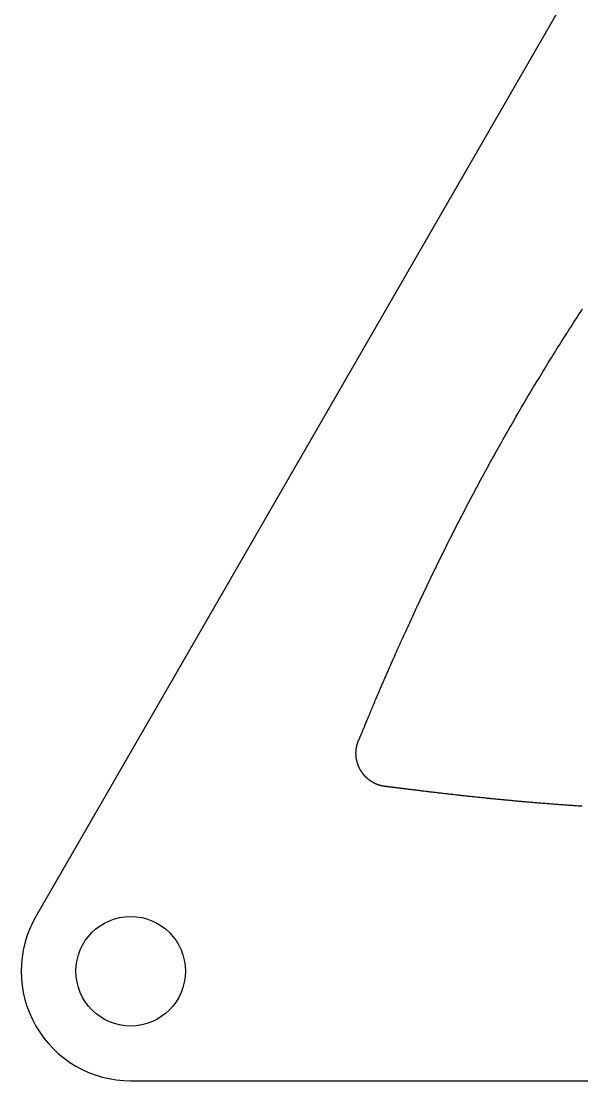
# Model space of a CAD drawing. Extents: x -3 to 136, y 0 to 121.
# Drawn here: x -3 to 12.36, y 0 to 29.01 of the extents above; entities that cross this region are included whole.
import ezdxf

# ---------------------------------------------------------------- set-up
doc = ezdxf.new("R2010")
doc.units = 0
doc.layers.get('0').update_dxf_attribs({"linetype": 'CONTINUOUS'})

msp = doc.modelspace()

# ---------------------------------------------------------------- linework, layer by layer
msp.add_lwpolyline([(69.26408, 119.9689, 0.57735027), (64.06792, 119.9689), (-2.59808, 4.5, 0.57735027), (0, 0), (133.332, 0, 0.57735027), (135.93008, 4.5)], format="xyb", close=True)
for points in [[(6.25222, 9.32736, 0), (6.25475, 9.33303, 0), (6.25763, 9.33958, 0), (6.26085, 9.34701, 0), (6.26441, 9.35531, 0), (6.26832, 9.36447, 0), (6.27256, 9.3745, 0), (6.27715, 9.38538, 0), (6.28207, 9.3971, 0), (6.28732, 9.40967, 0), (6.29291, 9.42307, 0), (6.29883, 9.43731, 0), (6.30508, 9.45236, 0), (6.31167, 9.46824, 0), (6.31858, 9.48492, 0), (6.32582, 9.50241, 0), (6.33338, 9.5207, 0), (6.34127, 9.53978, 0), (6.34949, 9.55965, 0), (6.35802, 9.5803, 0), (6.36688, 9.60172, 0), (6.37605, 9.62391, 0), (6.38554, 9.64686, 0), (6.39535, 9.67057, 0), (6.40547, 9.69503, 0), (6.41591, 9.72024, 0), (6.42666, 9.74618, 0), (6.43772, 9.77285, 0), (6.44909, 9.80025, 0), (6.46077, 9.82837, 0), (6.47276, 9.85721, 0), (6.48505, 9.88675, 0), (6.49764, 9.91699, 0), (6.51054, 9.94793, 0), (6.52374, 9.97956, 0), (6.53724, 10.0119, 0), (6.55104, 10.0449, 0), (6.56514, 10.0785, 0), (6.57953, 10.1128, 0), (6.59422, 10.1478, 0), (6.6092, 10.1835, 0), (6.62447, 10.2197, 0), (6.64003, 10.2567, 0), (6.65588, 10.2942, 0), (6.67202, 10.3324, 0), (6.68845, 10.3712, 0), (6.70516, 10.4106, 0), (6.72216, 10.4507, 0), (6.73944, 10.4913, 0), (6.757, 10.5326, 0), (6.77484, 10.5744, 0), (6.79295, 10.6168, 0), (6.81135, 10.6598, 0), (6.83002, 10.7034, 0), (6.84896, 10.7475, 0), (6.86818, 10.7922, 0), (6.88767, 10.8375, 0), (6.90743, 10.8833, 0), (6.92746, 10.9296, 0), (6.94775, 10.9765, 0), (6.96832, 11.0239, 0), (6.98914, 11.0719, 0), (7.01023, 11.1203, 0), (7.03159, 11.1693, 0), (7.0532, 11.2188, 0), (7.07507, 11.2688, 0), (7.0972, 11.3192, 0), (7.11959, 11.3702, 0), (7.14223, 11.4216, 0), (7.16513, 11.4736, 0), (7.18828, 11.526, 0), (7.21168, 11.5788, 0), (7.23533, 11.6321, 0), (7.25923, 11.6859, 0), (7.28337, 11.7401, 0), (7.30777, 11.7948, 0), (7.3324, 11.8499, 0), (7.35728, 11.9054, 0), (7.3824, 11.9613, 0), (7.40776, 12.0177, 0), (7.43336, 12.0744, 0), (7.4592, 12.1316, 0), (7.48528, 12.1891, 0), (7.51159, 12.2471, 0), (7.53813, 12.3054, 0), (7.56491, 12.3642, 0), (7.59191, 12.4233, 0), (7.61915, 12.4827, 0), (7.64661, 12.5425, 0), (7.6743, 12.6027, 0), (7.70222, 12.6632, 0), (7.73036, 12.7241, 0), (7.75872, 12.7853, 0), (7.7873, 12.8468, 0), (7.81611, 12.9087, 0), (7.84513, 12.9709, 0), (7.87437, 13.0333, 0), (7.90383, 13.0961, 0), (7.9335, 13.1592, 0), (7.96338, 13.2226, 0), (7.99348, 13.2863, 0), (8.02378, 13.3502, 0), (8.0543, 13.4145, 0), (8.08502, 13.479, 0), (8.11595, 13.5437, 0), (8.14709, 13.6088, 0), (8.17843, 13.674, 0), (8.20996, 13.7396, 0), (8.24161, 13.8051, 0), (8.27331, 13.8706, 0), (8.30506, 13.936, 0), (8.33687, 14.0014, 0), (8.36873, 14.0667, 0), (8.40065, 14.1319, 0), (8.43262, 14.1971, 0), (8.46465, 14.2622, 0), (8.49673, 14.3273, 0), (8.52887, 14.3922, 0), (8.56106, 14.4572, 0), (8.59332, 14.522, 0), (8.62562, 14.5868, 0), (8.65799, 14.6515, 0), (8.69041, 14.7162, 0), (8.72289, 14.7808, 0), (8.75542, 14.8454, 0), (8.78802, 14.9099, 0), (8.82067, 14.9743, 0), (8.85338, 15.0387, 0), (8.88615, 15.103, 0), (8.91898, 15.1673, 0), (8.95187, 15.2315, 0), (8.98481, 15.2956, 0), (9.01782, 15.3597, 0), (9.05089, 15.4238, 0), (9.08401, 15.4878, 0), (9.1172, 15.5517, 0), (9.15045, 15.6156, 0), (9.18376, 15.6794, 0), (9.21712, 15.7431, 0), (9.25055, 15.8069, 0), (9.28405, 15.8705, 0), (9.3176, 15.9341, 0), (9.35122, 15.9977, 0), (9.3849, 16.0612, 0), (9.41864, 16.1246, 0), (9.45244, 16.188, 0), (9.48631, 16.2514, 0), (9.52024, 16.3147, 0), (9.55423, 16.3779, 0), (9.58829, 16.4411, 0), (9.62241, 16.5043, 0), (9.6566, 16.5674, 0), (9.69085, 16.6305, 0), (9.72516, 16.6935, 0), (9.75955, 16.7564, 0), (9.79399, 16.8193, 0), (9.8285, 16.8822, 0), (9.86308, 16.945, 0), (9.89772, 17.0078, 0), (9.93244, 17.0705, 0), (9.96721, 17.1332, 0), (10.0021, 17.1959, 0), (10.037, 17.2585, 0), (10.0719, 17.321, 0), (10.107, 17.3836, 0), (10.1421, 17.446, 0), (10.1773, 17.5085, 0), (10.2125, 17.5709, 0), (10.2479, 17.6332, 0), (10.2832, 17.6955, 0), (10.3187, 17.7578, 0), (10.3542, 17.82, 0), (10.3898, 17.8822, 0), (10.4255, 17.9443, 0), (10.4612, 18.0065, 0), (10.497, 18.0685, 0), (10.5329, 18.1306, 0), (10.5689, 18.1926, 0), (10.6049, 18.2545, 0), (10.641, 18.3164, 0), (10.6771, 18.3783, 0), (10.7134, 18.4402, 0), (10.7497, 18.502, 0), (10.786, 18.5638, 0), (10.8225, 18.6255, 0), (10.859, 18.6872, 0), (10.8956, 18.7489, 0), (10.9323, 18.8106, 0), (10.969, 18.8722, 0), (11.0058, 18.9338, 0), (11.0427, 18.9953, 0), (11.0797, 19.0568, 0), (11.1167, 19.1183, 0), (11.1539, 19.1798, 0), (11.1911, 19.2412, 0), (11.2283, 19.3026, 0), (11.2657, 19.364, 0), (11.3031, 19.4253, 0), (11.3406, 19.4866, 0), (11.3781, 19.5479, 0), (11.4158, 19.6091, 0), (11.4535, 19.6704, 0), (11.4913, 19.7316, 0), (11.5292, 19.7927, 0), (11.5672, 19.8539, 0), (11.6052, 19.915, 0), (11.6433, 19.9761, 0), (11.6815, 20.0372, 0), (11.7198, 20.0982, 0), (11.7581, 20.1592, 0), (11.7965, 20.2202, 0), (11.835, 20.2812, 0), (11.8736, 20.3422, 0), (11.9123, 20.4031, 0), (11.951, 20.464, 0), (11.9899, 20.5249, 0), (12.0288, 20.5858, 0), (12.0678, 20.6466, 0), (12.1068, 20.7074, 0), (12.146, 20.7682, 0), (12.1852, 20.829, 0), (12.2245, 20.8898, 0), (12.2639, 20.9505, 0), (12.3034, 21.0113, 0), (12.343, 21.072, 0), (12.3826, 21.1327, 0)], [(6.98541, 8.05743, 0), (6.98098, 8.05789, 0), (6.97654, 8.05836, 0), (6.97212, 8.05886, 0), (6.96769, 8.05938, 0), (6.96327, 8.05993, 0), (6.95885, 8.0605, 0), (6.95444, 8.06109, 0), (6.95003, 8.0617, 0), (6.94562, 8.06234, 0), (6.94122, 8.063, 0), (6.93682, 8.06368, 0), (6.93243, 8.06438, 0), (6.92804, 8.06511, 0), (6.92366, 8.06586, 0), (6.91928, 8.06663, 0), (6.9149, 8.06743, 0), (6.91053, 8.06825, 0), (6.90616, 8.06909, 0), (6.9018, 8.06995, 0), (6.89744, 8.07084, 0), (6.89309, 8.07174, 0), (6.88874, 8.07267, 0), (6.8844, 8.07362, 0), (6.88007, 8.0746, 0), (6.87573, 8.0756, 0), (6.87141, 8.07661, 0), (6.86709, 8.07766, 0), (6.86277, 8.07872, 0), (6.85846, 8.0798, 0), (6.85416, 8.08091, 0), (6.84986, 8.08204, 0), (6.84557, 8.08319, 0), (6.84128, 8.08436, 0), (6.837, 8.08556, 0), (6.83273, 8.08677, 0), (6.82846, 8.08801, 0), (6.8242, 8.08927, 0), (6.81994, 8.09055, 0), (6.81569, 8.09186, 0), (6.81145, 8.09318, 0), (6.80721, 8.09453, 0), (6.80298, 8.09589, 0), (6.79876, 8.09728, 0), (6.79454, 8.09869, 0), (6.79033, 8.10013, 0), (6.78613, 8.10158, 0), (6.78194, 8.10305, 0), (6.77775, 8.10455, 0), (6.77357, 8.10607, 0), (6.76939, 8.1076, 0), (6.76523, 8.10916, 0), (6.76107, 8.11074, 0), (6.75692, 8.11235, 0), (6.75278, 8.11397, 0), (6.74864, 8.11561, 0), (6.74451, 8.11728, 0), (6.74039, 8.11896, 0), (6.73628, 8.12067, 0), (6.73218, 8.1224, 0), (6.72808, 8.12414, 0), (6.72399, 8.12591, 0), (6.71991, 8.1277, 0), (6.71584, 8.12951, 0), (6.71178, 8.13134, 0), (6.70773, 8.13319, 0), (6.70368, 8.13507, 0), (6.69965, 8.13696, 0), (6.69562, 8.13887, 0), (6.6916, 8.1408, 0), (6.68759, 8.14276, 0), (6.68359, 8.14473, 0), (6.6796, 8.14672, 0), (6.67562, 8.14874, 0), (6.67165, 8.15077, 0), (6.66769, 8.15283, 0), (6.66374, 8.1549, 0), (6.6598, 8.15699, 0), (6.65587, 8.1591, 0), (6.65195, 8.16123, 0), (6.64805, 8.16338, 0), (6.64415, 8.16555, 0), (6.64027, 8.16774, 0), (6.6364, 8.16994, 0), (6.63254, 8.17217, 0), (6.62869, 8.17441, 0), (6.62485, 8.17668, 0), (6.62103, 8.17896, 0), (6.61721, 8.18126, 0), (6.61341, 8.18358, 0), (6.60962, 8.18591, 0), (6.60584, 8.18827, 0), (6.60208, 8.19064, 0), (6.59832, 8.19303, 0), (6.59458, 8.19544, 0), (6.59085, 8.19787, 0), (6.58713, 8.20032, 0), (6.58343, 8.20278, 0), (6.57973, 8.20527, 0), (6.57605, 8.20777, 0), (6.57239, 8.21029, 0), (6.56873, 8.21282, 0), (6.56509, 8.21538, 0), (6.56146, 8.21795, 0), (6.55784, 8.22054, 0), (6.55423, 8.22315, 0), (6.55064, 8.22577, 0), (6.54706, 8.22841, 0), (6.5435, 8.23107, 0), (6.53994, 8.23375, 0), (6.5364, 8.23645, 0), (6.53288, 8.23916, 0), (6.52936, 8.24189, 0), (6.52586, 8.24463, 0), (6.52238, 8.2474, 0), (6.5189, 8.25018, 0), (6.51544, 8.25298, 0), (6.512, 8.25579, 0), (6.50856, 8.25862, 0), (6.50514, 8.26147, 0), (6.50174, 8.26434, 0), (6.49835, 8.26722, 0), (6.49497, 8.27012, 0), (6.4916, 8.27303, 0), (6.48825, 8.27596, 0), (6.48492, 8.27891, 0), (6.4816, 8.28187, 0), (6.47829, 8.28485, 0), (6.47499, 8.28785, 0), (6.47172, 8.29086, 0), (6.46845, 8.29389, 0), (6.4652, 8.29694, 0), (6.46196, 8.3, 0), (6.45874, 8.30308, 0), (6.45553, 8.30617, 0), (6.45234, 8.30928, 0), (6.44916, 8.31241, 0), (6.446, 8.31555, 0), (6.44285, 8.3187, 0), (6.43972, 8.32188, 0), (6.4366, 8.32507, 0), (6.4335, 8.32827, 0), (6.43041, 8.33149, 0), (6.42734, 8.33472, 0), (6.42428, 8.33797, 0), (6.42124, 8.34124, 0), (6.41821, 8.34452, 0), (6.4152, 8.34781, 0), (6.4122, 8.35113, 0), (6.40922, 8.35445, 0), (6.40626, 8.35779, 0), (6.40332, 8.36114, 0), (6.40039, 8.36451, 0), (6.39747, 8.36789, 0), (6.39458, 8.37128, 0), (6.3917, 8.37469, 0), (6.38884, 8.37811, 0), (6.38599, 8.38154, 0), (6.38316, 8.38499, 0), (6.38035, 8.38844, 0), (6.37756, 8.39192, 0), (6.37478, 8.3954, 0), (6.37202, 8.3989, 0), (6.36928, 8.40241, 0), (6.36656, 8.40594, 0), (6.36385, 8.40947, 0), (6.36116, 8.41302, 0), (6.35848, 8.41658, 0), (6.35583, 8.42016, 0), (6.35319, 8.42375, 0), (6.35057, 8.42735, 0), (6.34797, 8.43096, 0), (6.34538, 8.43458, 0), (6.34281, 8.43822, 0), (6.34027, 8.44186, 0), (6.33773, 8.44552, 0), (6.33522, 8.4492, 0), (6.33272, 8.45288, 0), (6.33024, 8.45658, 0), (6.32778, 8.46028, 0), (6.32534, 8.464, 0), (6.32291, 8.46773, 0), (6.32051, 8.47147, 0), (6.31812, 8.47523, 0), (6.31575, 8.47899, 0), (6.3134, 8.48277, 0), (6.31106, 8.48656, 0), (6.30875, 8.49035, 0), (6.30645, 8.49416, 0), (6.30417, 8.49798, 0), (6.30191, 8.50182, 0), (6.29966, 8.50566, 0), (6.29744, 8.50951, 0), (6.29524, 8.51338, 0), (6.29305, 8.51725, 0), (6.29088, 8.52113, 0), (6.28873, 8.52503, 0), (6.2866, 8.52894, 0), (6.28449, 8.53285, 0), (6.28239, 8.53678, 0), (6.28032, 8.54072, 0), (6.27826, 8.54466, 0), (6.27622, 8.54862, 0), (6.27421, 8.55259, 0), (6.27221, 8.55656, 0), (6.27023, 8.56055, 0), (6.26826, 8.56455, 0), (6.26632, 8.56855, 0), (6.2644, 8.57257, 0), (6.2625, 8.5766, 0), (6.26061, 8.58063, 0), (6.25875, 8.58467, 0), (6.2569, 8.58873, 0), (6.25507, 8.59279, 0), (6.25327, 8.59686, 0), (6.25148, 8.60095, 0), (6.24971, 8.60504, 0), (6.24796, 8.60914, 0), (6.24623, 8.61324, 0), (6.24452, 8.61736, 0), (6.24283, 8.62149, 0), (6.24116, 8.62562, 0), (6.23951, 8.62977, 0), (6.23788, 8.63392, 0), (6.23627, 8.63808, 0), (6.23468, 8.64225, 0), (6.23311, 8.64643, 0), (6.23155, 8.65061, 0), (6.23002, 8.65481, 0), (6.22851, 8.65901, 0), (6.22702, 8.66322, 0), (6.22555, 8.66743, 0), (6.2241, 8.67165, 0), (6.22267, 8.67588, 0), (6.22127, 8.68011, 0), (6.21988, 8.68435, 0), (6.21851, 8.6886, 0), (6.21717, 8.69285, 0), (6.21584, 8.69711, 0), (6.21454, 8.70137, 0), (6.21325, 8.70564, 0), (6.21199, 8.70991, 0), (6.21075, 8.71419, 0), (6.20953, 8.71847, 0), (6.20833, 8.72276, 0), (6.20715, 8.72706, 0), (6.20599, 8.73136, 0), (6.20486, 8.73567, 0), (6.20374, 8.73998, 0), (6.20265, 8.74429, 0), (6.20157, 8.74861, 0), (6.20052, 8.75294, 0), (6.19949, 8.75727, 0), (6.19848, 8.7616, 0), (6.19749, 8.76594, 0), (6.19652, 8.77028, 0), (6.19557, 8.77463, 0), (6.19465, 8.77898, 0), (6.19374, 8.78334, 0), (6.19286, 8.7877, 0), (6.192, 8.79206, 0), (6.19116, 8.79643, 0), (6.19034, 8.8008, 0), (6.18954, 8.80518, 0), (6.18876, 8.80956, 0), (6.188, 8.81394, 0), (6.18727, 8.81833, 0), (6.18656, 8.82272, 0), (6.18587, 8.82711, 0), (6.1852, 8.83151, 0), (6.18455, 8.83591, 0), (6.18392, 8.84031, 0), (6.18331, 8.84471, 0), (6.18273, 8.84912, 0), (6.18217, 8.85353, 0), (6.18162, 8.85795, 0), (6.1811, 8.86236, 0), (6.18061, 8.86678, 0), (6.18013, 8.87121, 0), (6.17967, 8.87563, 0), (6.17924, 8.88006, 0), (6.17883, 8.88449, 0), (6.17844, 8.88892, 0), (6.17807, 8.89335, 0), (6.17772, 8.89779, 0), (6.1774, 8.90222, 0), (6.1771, 8.90666, 0), (6.17682, 8.9111, 0), (6.17656, 8.91554, 0), (6.17632, 8.91999, 0), (6.1761, 8.92443, 0), (6.17591, 8.92888, 0), (6.17574, 8.93333, 0), (6.17559, 8.93778, 0), (6.17546, 8.94223, 0), (6.17535, 8.94668, 0), (6.17527, 8.95114, 0), (6.1752, 8.95559, 0), (6.17516, 8.96005, 0), (6.17514, 8.9645, 0), (6.17515, 8.96896, 0), (6.17517, 8.97341, 0), (6.17522, 8.97787, 0), (6.17529, 8.98233, 0), (6.17538, 8.98679, 0), (6.1755, 8.99125, 0), (6.17563, 8.99571, 0), (6.17579, 9.00017, 0), (6.17597, 9.00463, 0), (6.17618, 9.00908, 0), (6.1764, 9.01354, 0), (6.17665, 9.01799, 0), (6.17692, 9.02244, 0), (6.17721, 9.02689, 0), (6.17752, 9.03134, 0), (6.17786, 9.03578, 0), (6.17821, 9.04022, 0), (6.17859, 9.04466, 0), (6.179, 9.0491, 0), (6.17942, 9.05353, 0), (6.17986, 9.05796, 0), (6.18033, 9.06239, 0), (6.18082, 9.06682, 0), (6.18134, 9.07124, 0), (6.18187, 9.07566, 0), (6.18243, 9.08007, 0), (6.183, 9.08449, 0), (6.1836, 9.08889, 0), (6.18423, 9.0933, 0), (6.18487, 9.0977, 0), (6.18554, 9.1021, 0), (6.18623, 9.10649, 0), (6.18694, 9.11088, 0), (6.18767, 9.11527, 0), (6.18842, 9.11965, 0), (6.1892, 9.12402, 0), (6.19, 9.1284, 0), (6.19082, 9.13277, 0), (6.19166, 9.13713, 0), (6.19253, 9.14149, 0), (6.19341, 9.14584, 0), (6.19432, 9.15019, 0), (6.19525, 9.15454, 0), (6.1962, 9.15888, 0), (6.19718, 9.16321, 0), (6.19817, 9.16754, 0), (6.19919, 9.17187, 0), (6.20023, 9.17619, 0), (6.20129, 9.1805, 0), (6.20238, 9.18481, 0), (6.20348, 9.18911, 0), (6.20461, 9.19341, 0), (6.20576, 9.1977, 0), (6.20693, 9.20199, 0), (6.20812, 9.20627, 0), (6.20934, 9.21054, 0), (6.21058, 9.21481, 0), (6.21183, 9.21907, 0), (6.21311, 9.22332, 0), (6.21442, 9.22757, 0), (6.21574, 9.23181, 0), (6.21709, 9.23605, 0), (6.21846, 9.24028, 0), (6.21985, 9.2445, 0), (6.22126, 9.24871, 0), (6.22269, 9.25292, 0), (6.22415, 9.25712, 0), (6.22562, 9.26131, 0), (6.22712, 9.2655, 0), (6.22864, 9.26968, 0), (6.23019, 9.27385, 0), (6.23175, 9.27801, 0), (6.23334, 9.28217, 0), (6.23494, 9.28632, 0), (6.23657, 9.29046, 0), (6.23822, 9.29459, 0), (6.2399, 9.29872, 0), (6.24159, 9.30284, 0), (6.24331, 9.30694, 0), (6.24505, 9.31104, 0), (6.24681, 9.31514, 0), (6.24859, 9.31922, 0), (6.25039, 9.32329, 0), (6.25222, 9.32736, 0)], [(12.371, 7.51521, 0), (12.3337, 7.51769, 0), (12.2964, 7.52019, 0), (12.2592, 7.52271, 0), (12.222, 7.52524, 0), (12.1849, 7.52779, 0), (12.1479, 7.53035, 0), (12.1109, 7.53293, 0), (12.0739, 7.53553, 0), (12.037, 7.53814, 0), (12.0001, 7.54077, 0), (11.9633, 7.54341, 0), (11.9266, 7.54607, 0), (11.8899, 7.54874, 0), (11.8532, 7.55142, 0), (11.8166, 7.55413, 0), (11.7801, 7.55684, 0), (11.7436, 7.55957, 0), (11.7071, 7.56232, 0), (11.6707, 7.56508, 0), (11.6344, 7.56785, 0), (11.5981, 7.57064, 0), (11.5619, 7.57344, 0), (11.5257, 7.57626, 0), (11.4895, 7.57909, 0), (11.4534, 7.58194, 0), (11.4174, 7.5848, 0), (11.3814, 7.58767, 0), (11.3455, 7.59055, 0), (11.3096, 7.59345, 0), (11.2738, 7.59636, 0), (11.238, 7.59929, 0), (11.2023, 7.60223, 0), (11.1666, 7.60518, 0), (11.131, 7.60814, 0), (11.0954, 7.61112, 0), (11.0599, 7.61411, 0), (11.0244, 7.61712, 0), (10.989, 7.62013, 0), (10.9537, 7.62316, 0), (10.9183, 7.6262, 0), (10.8831, 7.62925, 0), (10.8479, 7.63232, 0), (10.8127, 7.63539, 0), (10.7776, 7.63848, 0), (10.7425, 7.64158, 0), (10.7075, 7.64469, 0), (10.6726, 7.64782, 0), (10.6377, 7.65095, 0), (10.6028, 7.6541, 0), (10.568, 7.65726, 0), (10.5333, 7.66043, 0), (10.4986, 7.66361, 0), (10.4639, 7.6668, 0), (10.4293, 7.67, 0), (10.3948, 7.67322, 0), (10.3603, 7.67644, 0), (10.3259, 7.67968, 0), (10.2915, 7.68292, 0), (10.2571, 7.68618, 0), (10.2228, 7.68944, 0), (10.1886, 7.69272, 0), (10.1544, 7.69601, 0), (10.1203, 7.6993, 0), (10.0862, 7.70261, 0), (10.0522, 7.70593, 0), (10.0182, 7.70925, 0), (9.98428, 7.71259, 0), (9.9504, 7.71593, 0), (9.91658, 7.71929, 0), (9.8828, 7.72265, 0), (9.84908, 7.72603, 0), (9.81541, 7.72941, 0), (9.78179, 7.7328, 0), (9.74822, 7.7362, 0), (9.71471, 7.73961, 0), (9.68124, 7.74303, 0), (9.64783, 7.74646, 0), (9.61446, 7.74989, 0), (9.58115, 7.75334, 0), (9.54789, 7.75679, 0), (9.51468, 7.76025, 0), (9.48152, 7.76372, 0), (9.44841, 7.76719, 0), (9.41536, 7.77068, 0), (9.38235, 7.77417, 0), (9.3494, 7.77767, 0), (9.3165, 7.78118, 0), (9.28365, 7.7847, 0), (9.25085, 7.78822, 0), (9.2181, 7.79175, 0), (9.1854, 7.79529, 0), (9.15276, 7.79883, 0), (9.12016, 7.80238, 0), (9.08762, 7.80594, 0), (9.05512, 7.80951, 0), (9.02268, 7.81308, 0), (8.99029, 7.81666, 0), (8.95795, 7.82024, 0), (8.92567, 7.82384, 0), (8.89343, 7.82744, 0), (8.86124, 7.83104, 0), (8.82911, 7.83465, 0), (8.79703, 7.83827, 0), (8.76499, 7.84189, 0), (8.73301, 7.84552, 0), (8.70108, 7.84915, 0), (8.6692, 7.85279, 0), (8.63738, 7.85644, 0), (8.6056, 7.86009, 0), (8.57388, 7.86375, 0), (8.54231, 7.8674, 0), (8.51094, 7.87104, 0), (8.47977, 7.87466, 0), (8.44879, 7.87827, 0), (8.41803, 7.88187, 0), (8.38747, 7.88546, 0), (8.35713, 7.88903, 0), (8.327, 7.89258, 0), (8.2971, 7.89612, 0), (8.26742, 7.89964, 0), (8.23798, 7.90314, 0), (8.20876, 7.90662, 0), (8.17979, 7.91008, 0), (8.15105, 7.91352, 0), (8.12256, 7.91694, 0), (8.09433, 7.92034, 0), (8.06634, 7.92371, 0), (8.03861, 7.92706, 0), (8.01114, 7.93039, 0), (7.98394, 7.93369, 0), (7.95701, 7.93697, 0), (7.93035, 7.94022, 0), (7.90396, 7.94344, 0), (7.87786, 7.94664, 0), (7.85204, 7.9498, 0), (7.82651, 7.95294, 0), (7.80127, 7.95604, 0), (7.77633, 7.95912, 0), (7.75169, 7.96216, 0), (7.72736, 7.96517, 0), (7.70333, 7.96814, 0), (7.67961, 7.97109, 0), (7.65622, 7.97399, 0), (7.63314, 7.97687, 0), (7.61038, 7.9797, 0), (7.58795, 7.9825, 0), (7.56586, 7.98526, 0), (7.5441, 7.98798, 0), (7.52268, 7.99066, 0), (7.5016, 7.99331, 0), (7.48087, 7.99591, 0), (7.4605, 7.99847, 0), (7.44047, 8.00098, 0), (7.42081, 8.00346, 0), (7.40151, 8.00589, 0), (7.38258, 8.00827, 0), (7.36402, 8.01061, 0), (7.34583, 8.01291, 0), (7.32803, 8.01516, 0), (7.3106, 8.01735, 0), (7.29357, 8.01951, 0), (7.27692, 8.02161, 0), (7.26067, 8.02366, 0), (7.24481, 8.02566, 0), (7.22936, 8.02761, 0), (7.21432, 8.02951, 0), (7.19969, 8.03135, 0), (7.18547, 8.03314, 0), (7.17167, 8.03488, 0), (7.15829, 8.03656, 0), (7.14533, 8.03819, 0), (7.13281, 8.03975, 0), (7.12072, 8.04127, 0), (7.10907, 8.04272, 0), (7.09786, 8.04411, 0), (7.0871, 8.04545, 0), (7.07678, 8.04672, 0), (7.06692, 8.04793, 0), (7.05752, 8.04908, 0), (7.04858, 8.05017, 0), (7.0401, 8.0512, 0), (7.0321, 8.05216, 0), (7.02456, 8.05305, 0), (7.01751, 8.05388, 0), (7.01093, 8.05464, 0), (7.00484, 8.05534, 0), (6.99924, 8.05597, 0), (6.99413, 8.05653, 0), (6.98952, 8.05701, 0), (6.98541, 8.05743, 0)]]:
    msp.add_polyline3d(points)
msp.add_circle((0, 3), 1.5)

doc.saveas('drawing.dxf')
